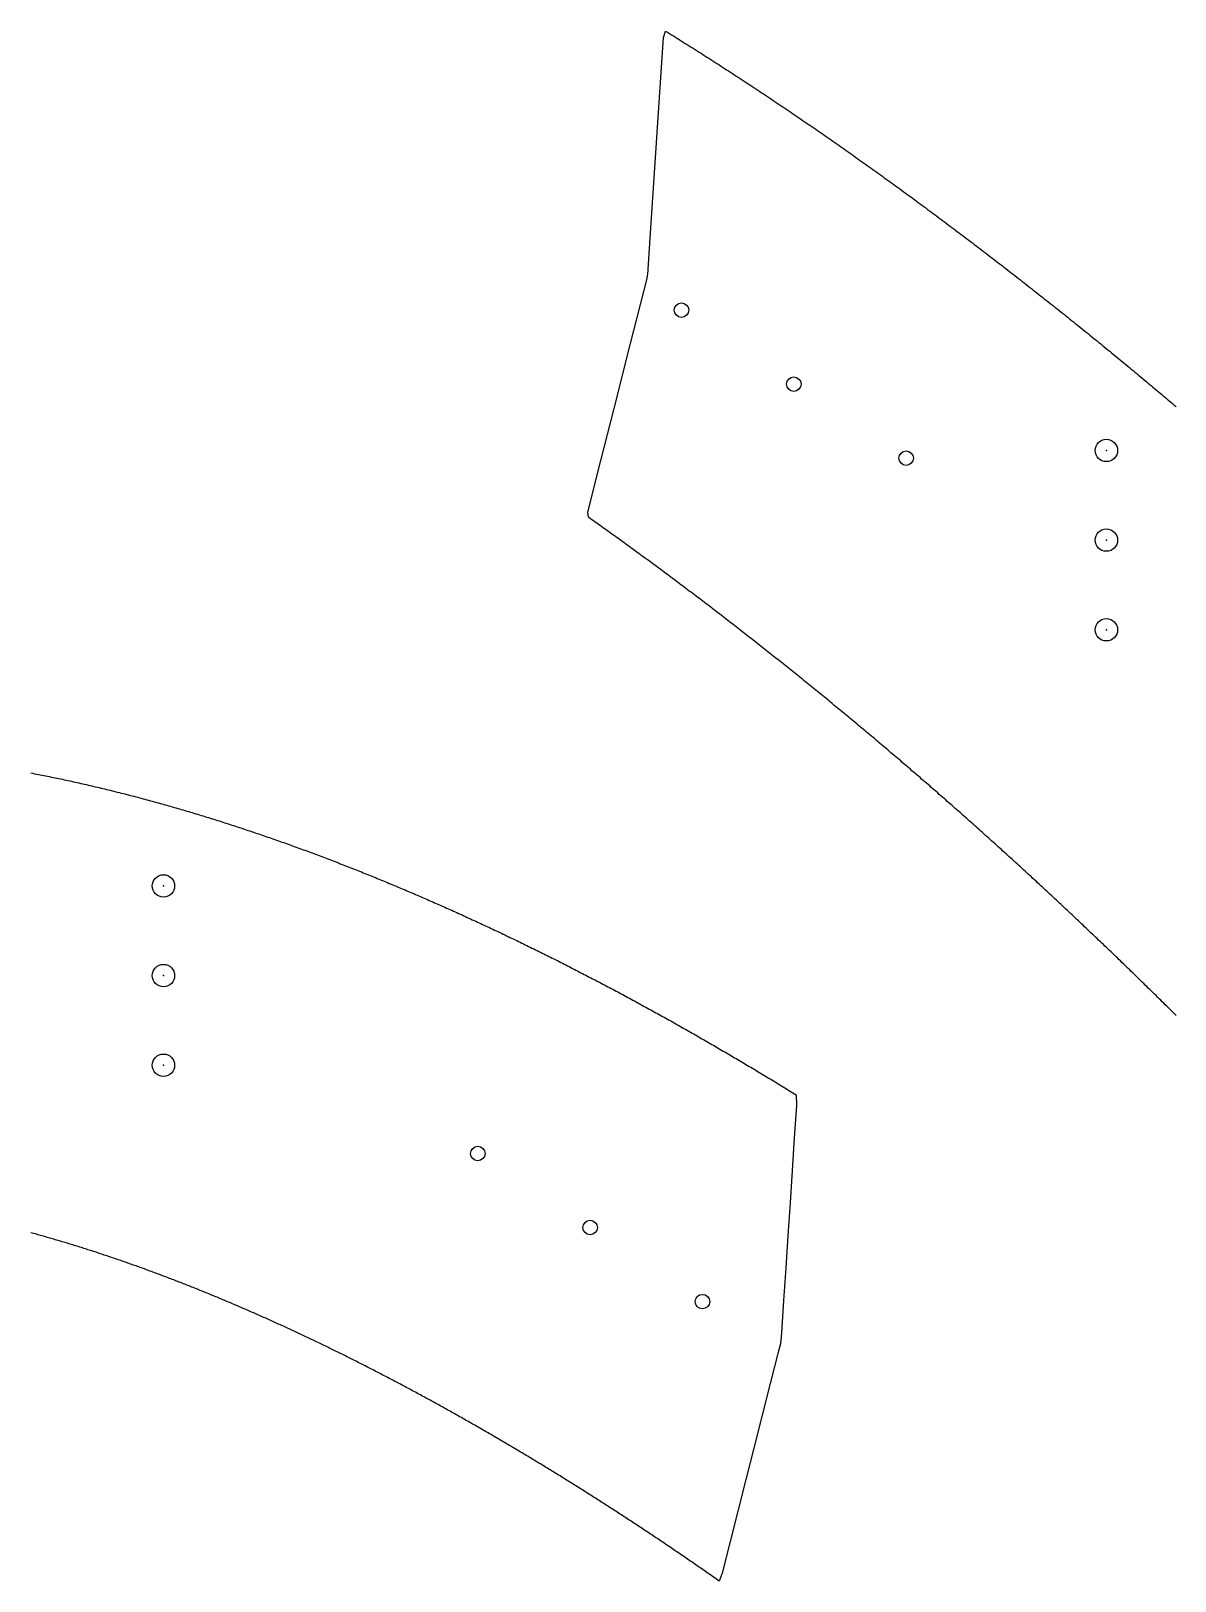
# Model space of a CAD drawing. Extents: x 44 to 491, y 65 to 774.
# Drawn here: x 248.4 to 299.4, y 78.4 to 147.5 of the extents above; entities that cross this region are included whole.
import ezdxf

# ---------------------------------------------------------------- set-up
doc = ezdxf.new("R2010")
doc.units = 0
doc.header["$PDMODE"] = 32
doc.header["$PDSIZE"] = 1
doc.layers.get('0').update_dxf_attribs({"linetype": 'CONTINUOUS'})
doc.layers.add('DRILLING', color=3, linetype='CONTINUOUS')
doc.layers.add('ENGRAVE', color=4, linetype='CONTINUOUS')

# ---------------------------------------------------------------- blocks, each defined once
blk = doc.blocks.new('*U261')
at = {"layer": 'ENGRAVE'}
blk.add_point((0, 0), dxfattribs=at)
blk = doc.blocks.new('*U262')
at = {"layer": 'ENGRAVE', "color": 0, "linetype": 'BYBLOCK'}
for p in [(0, 0), (4, 0), (8, 0)]:
    blk.add_blockref('*U261', p, dxfattribs=at)
blk = doc.blocks.new('*U267')
at = {"layer": 'ENGRAVE'}
blk.add_point((0, 0), dxfattribs=at)
blk = doc.blocks.new('*U268')
at = {"layer": 'ENGRAVE', "color": 0, "linetype": 'BYBLOCK'}
for p in [(0, 0), (4, 0), (8, 0)]:
    blk.add_blockref('*U267', p, dxfattribs=at)

msp = doc.modelspace()

# ---------------------------------------------------------------- linework, layer by layer
for points in [[(275.848, 136.473, 0), (275.853, 136.503, 0), (275.858, 136.532, 0), (275.862, 136.562, 0), (275.867, 136.592, 0), (275.872, 136.621, 0), (275.876, 136.651, 0), (275.984, 138.281, 0), (276.102, 140.072, 0), (276.221, 141.863, 0), (276.339, 143.654, 0), (276.457, 145.446, 0), (276.575, 147.237, 0), (276.669, 147.52, 0), (276.757, 147.465, 0), (276.846, 147.41, 0), (276.934, 147.355, 0), (277.023, 147.3, 0), (277.111, 147.245, 0), (277.199, 147.19, 0), (277.287, 147.135, 0), (277.375, 147.08, 0), (277.464, 147.025, 0), (277.552, 146.969, 0), (277.64, 146.914, 0), (277.728, 146.858, 0), (277.816, 146.803, 0), (277.904, 146.747, 0), (277.992, 146.692, 0), (278.08, 146.636, 0), (278.167, 146.58, 0), (278.255, 146.525, 0), (278.343, 146.469, 0), (278.431, 146.413, 0), (278.518, 146.357, 0), (278.606, 146.301, 0), (278.694, 146.245, 0), (278.781, 146.189, 0), (278.869, 146.132, 0), (278.956, 146.076, 0), (279.044, 146.02, 0), (279.131, 145.964, 0), (279.219, 145.907, 0), (279.306, 145.851, 0), (279.393, 145.794, 0), (279.481, 145.738, 0), (279.568, 145.681, 0), (279.655, 145.624, 0), (279.742, 145.567, 0), (279.829, 145.511, 0), (279.916, 145.454, 0), (280.004, 145.397, 0), (280.091, 145.34, 0), (280.178, 145.283, 0), (280.265, 145.226, 0), (280.351, 145.169, 0), (280.438, 145.112, 0), (280.525, 145.054, 0), (280.612, 144.997, 0), (280.699, 144.94, 0), (280.786, 144.882, 0), (280.872, 144.825, 0), (280.959, 144.767, 0), (281.046, 144.71, 0), (281.132, 144.652, 0), (281.219, 144.594, 0), (281.305, 144.537, 0), (281.392, 144.479, 0), (281.478, 144.421, 0), (281.565, 144.363, 0), (281.651, 144.305, 0), (281.737, 144.247, 0), (281.824, 144.189, 0), (281.91, 144.131, 0), (281.996, 144.073, 0), (282.082, 144.015, 0), (282.168, 143.956, 0), (282.255, 143.898, 0), (282.341, 143.84, 0), (282.427, 143.781, 0), (282.513, 143.723, 0), (282.599, 143.664, 0), (282.685, 143.606, 0), (282.771, 143.547, 0), (282.856, 143.488, 0), (282.942, 143.43, 0), (283.028, 143.371, 0), (283.114, 143.312, 0), (283.2, 143.253, 0), (283.285, 143.194, 0), (283.371, 143.135, 0), (283.456, 143.076, 0), (283.542, 143.017, 0), (283.628, 142.958, 0), (283.713, 142.898, 0), (283.799, 142.839, 0), (283.884, 142.78, 0), (283.969, 142.72, 0), (284.055, 142.661, 0), (284.14, 142.601, 0), (284.225, 142.542, 0), (284.311, 142.482, 0), (284.396, 142.423, 0), (284.481, 142.363, 0), (284.566, 142.303, 0), (284.651, 142.243, 0), (284.736, 142.184, 0), (284.821, 142.124, 0), (284.906, 142.064, 0), (284.991, 142.004, 0), (285.076, 141.944, 0), (285.161, 141.884, 0), (285.246, 141.824, 0), (285.331, 141.763, 0), (285.416, 141.703, 0), (285.501, 141.643, 0), (285.585, 141.582, 0), (285.67, 141.522, 0), (285.755, 141.462, 0), (285.839, 141.401, 0), (285.924, 141.341, 0), (286.008, 141.28, 0), (286.093, 141.219, 0), (286.177, 141.159, 0), (286.262, 141.098, 0), (286.346, 141.037, 0), (286.431, 140.976, 0), (286.515, 140.915, 0), (286.599, 140.855, 0), (286.684, 140.794, 0), (286.768, 140.733, 0), (286.852, 140.671, 0), (286.936, 140.61, 0), (287.02, 140.549, 0), (287.104, 140.488, 0), (287.188, 140.427, 0), (287.273, 140.365, 0), (287.357, 140.304, 0), (287.441, 140.243, 0), (287.524, 140.181, 0), (287.608, 140.12, 0), (287.692, 140.058, 0), (287.776, 139.997, 0), (287.86, 139.935, 0), (287.944, 139.873, 0), (288.027, 139.812, 0), (288.111, 139.75, 0), (288.195, 139.688, 0), (288.278, 139.626, 0), (288.362, 139.564, 0), (288.446, 139.502, 0), (288.529, 139.44, 0), (288.613, 139.378, 0), (288.696, 139.316, 0), (288.78, 139.254, 0), (288.863, 139.192, 0), (288.946, 139.13, 0), (289.03, 139.067, 0), (289.113, 139.005, 0), (289.196, 138.943, 0), (289.28, 138.88, 0), (289.363, 138.818, 0), (289.446, 138.755, 0), (289.529, 138.693, 0), (289.612, 138.63, 0), (289.695, 138.568, 0), (289.778, 138.505, 0), (289.861, 138.442, 0), (289.944, 138.38, 0), (290.027, 138.317, 0), (290.11, 138.254, 0), (290.193, 138.191, 0), (290.276, 138.128, 0), (290.359, 138.065, 0), (290.442, 138.002, 0), (290.524, 137.939, 0), (290.607, 137.876, 0), (290.69, 137.813, 0), (290.773, 137.75, 0), (290.855, 137.687, 0), (290.938, 137.623, 0), (291.02, 137.56, 0), (291.103, 137.497, 0), (291.185, 137.434, 0), (291.268, 137.37, 0), (291.35, 137.307, 0), (291.433, 137.243, 0), (291.515, 137.18, 0), (291.598, 137.116, 0), (291.68, 137.052, 0), (291.762, 136.989, 0), (291.844, 136.925, 0), (291.927, 136.861, 0), (292.009, 136.798, 0), (292.091, 136.734, 0), (292.173, 136.67, 0), (292.255, 136.606, 0), (292.337, 136.542, 0), (292.419, 136.478, 0), (292.501, 136.414, 0), (292.583, 136.35, 0), (292.665, 136.286, 0), (292.747, 136.222, 0), (292.829, 136.158, 0), (292.911, 136.094, 0), (292.993, 136.029, 0), (293.075, 135.965, 0), (293.157, 135.901, 0), (293.238, 135.836, 0), (293.32, 135.772, 0), (293.402, 135.708, 0), (293.483, 135.643, 0), (293.565, 135.579, 0), (293.647, 135.514, 0), (293.728, 135.449, 0), (293.81, 135.385, 0), (293.891, 135.32, 0), (293.973, 135.255, 0), (294.054, 135.191, 0), (294.135, 135.126, 0), (294.217, 135.061, 0), (294.298, 134.996, 0), (294.38, 134.931, 0), (294.461, 134.866, 0), (294.542, 134.801, 0), (294.623, 134.736, 0), (294.705, 134.671, 0), (294.786, 134.606, 0), (294.867, 134.541, 0), (294.948, 134.476, 0), (295.029, 134.411, 0), (295.11, 134.346, 0), (295.191, 134.28, 0), (295.272, 134.215, 0), (295.353, 134.15, 0), (295.434, 134.084, 0), (295.515, 134.019, 0), (295.596, 133.953, 0), (295.676, 133.888, 0), (295.757, 133.822, 0), (295.838, 133.757, 0), (295.919, 133.691, 0), (295.999, 133.625, 0), (296.08, 133.56, 0), (296.161, 133.494, 0), (296.241, 133.428, 0), (296.322, 133.362, 0), (296.402, 133.297, 0), (296.483, 133.231, 0), (296.563, 133.165, 0), (296.644, 133.099, 0), (296.724, 133.033, 0), (296.805, 132.967, 0), (296.885, 132.901, 0), (296.965, 132.835, 0), (297.046, 132.768, 0), (297.126, 132.702, 0), (297.206, 132.636, 0), (297.286, 132.57, 0), (297.367, 132.503, 0), (297.447, 132.437, 0), (297.527, 132.371, 0), (297.607, 132.304, 0), (297.687, 132.238, 0), (297.767, 132.171, 0), (297.847, 132.105, 0), (297.927, 132.038, 0), (298.007, 131.972, 0), (298.087, 131.905, 0), (298.167, 131.838, 0), (298.247, 131.772, 0), (298.326, 131.705, 0), (298.406, 131.638, 0), (298.486, 131.571, 0), (298.566, 131.504, 0), (298.645, 131.438, 0), (298.725, 131.371, 0), (298.805, 131.304, 0), (298.884, 131.237, 0), (298.964, 131.17, 0), (299.043, 131.102, 0), (299.123, 131.035, 0), (299.202, 130.968, 0), (299.282, 130.901, 0), (299.361, 130.834, 0), (299.44, 130.767, 0)], [(299.445, 103.603, 0), (299.376, 103.671, 0), (299.307, 103.74, 0), (299.238, 103.808, 0), (299.17, 103.876, 0), (299.101, 103.944, 0), (299.032, 104.012, 0), (298.963, 104.079, 0), (298.894, 104.147, 0), (298.826, 104.215, 0), (298.757, 104.283, 0), (298.688, 104.351, 0), (298.619, 104.418, 0), (298.55, 104.486, 0), (298.481, 104.554, 0), (298.412, 104.621, 0), (298.343, 104.689, 0), (298.274, 104.757, 0), (298.205, 104.824, 0), (298.136, 104.892, 0), (298.067, 104.959, 0), (297.998, 105.026, 0), (297.929, 105.094, 0), (297.86, 105.161, 0), (297.791, 105.228, 0), (297.722, 105.296, 0), (297.653, 105.363, 0), (297.584, 105.43, 0), (297.515, 105.497, 0), (297.446, 105.564, 0), (297.377, 105.631, 0), (297.307, 105.699, 0), (297.238, 105.766, 0), (297.169, 105.832, 0), (297.1, 105.899, 0), (297.031, 105.966, 0), (296.961, 106.033, 0), (296.892, 106.1, 0), (296.823, 106.167, 0), (296.753, 106.234, 0), (296.684, 106.3, 0), (296.615, 106.367, 0), (296.545, 106.434, 0), (296.476, 106.5, 0), (296.407, 106.567, 0), (296.337, 106.633, 0), (296.268, 106.7, 0), (296.199, 106.766, 0), (296.129, 106.833, 0), (296.06, 106.899, 0), (295.99, 106.965, 0), (295.921, 107.032, 0), (295.851, 107.098, 0), (295.782, 107.164, 0), (295.712, 107.23, 0), (295.643, 107.296, 0), (295.573, 107.362, 0), (295.504, 107.429, 0), (295.434, 107.495, 0), (295.364, 107.561, 0), (295.295, 107.626, 0), (295.225, 107.692, 0), (295.155, 107.758, 0), (295.086, 107.824, 0), (295.016, 107.89, 0), (294.946, 107.956, 0), (294.877, 108.021, 0), (294.807, 108.087, 0), (294.737, 108.153, 0), (294.667, 108.218, 0), (294.598, 108.284, 0), (294.528, 108.349, 0), (294.458, 108.415, 0), (294.388, 108.48, 0), (294.318, 108.546, 0), (294.248, 108.611, 0), (294.179, 108.676, 0), (294.109, 108.742, 0), (294.039, 108.807, 0), (293.969, 108.872, 0), (293.899, 108.937, 0), (293.829, 109.002, 0), (293.759, 109.067, 0), (293.689, 109.132, 0), (293.619, 109.197, 0), (293.549, 109.262, 0), (293.479, 109.327, 0), (293.409, 109.392, 0), (293.339, 109.457, 0), (293.269, 109.522, 0), (293.199, 109.587, 0), (293.129, 109.651, 0), (293.058, 109.716, 0), (292.988, 109.781, 0), (292.918, 109.845, 0), (292.848, 109.91, 0), (292.778, 109.974, 0), (292.707, 110.039, 0), (292.637, 110.103, 0), (292.567, 110.168, 0), (292.497, 110.232, 0), (292.426, 110.296, 0), (292.356, 110.361, 0), (292.286, 110.425, 0), (292.215, 110.489, 0), (292.145, 110.553, 0), (292.074, 110.617, 0), (292.004, 110.681, 0), (291.934, 110.745, 0), (291.863, 110.81, 0), (291.793, 110.873, 0), (291.722, 110.937, 0), (291.652, 111.001, 0), (291.581, 111.065, 0), (291.51, 111.129, 0), (291.44, 111.193, 0), (291.369, 111.257, 0), (291.299, 111.32, 0), (291.228, 111.384, 0), (291.157, 111.448, 0), (291.087, 111.511, 0), (291.016, 111.575, 0), (290.945, 111.638, 0), (290.874, 111.702, 0), (290.804, 111.765, 0), (290.733, 111.829, 0), (290.662, 111.892, 0), (290.591, 111.955, 0), (290.52, 112.019, 0), (290.449, 112.082, 0), (290.378, 112.145, 0), (290.307, 112.209, 0), (290.236, 112.272, 0), (290.165, 112.335, 0), (290.094, 112.398, 0), (290.023, 112.461, 0), (289.952, 112.524, 0), (289.881, 112.587, 0), (289.81, 112.65, 0), (289.739, 112.713, 0), (289.668, 112.776, 0), (289.597, 112.839, 0), (289.525, 112.901, 0), (289.454, 112.964, 0), (289.383, 113.027, 0), (289.312, 113.09, 0), (289.24, 113.152, 0), (289.169, 113.215, 0), (289.098, 113.278, 0), (289.026, 113.34, 0), (288.955, 113.403, 0), (288.883, 113.465, 0), (288.812, 113.528, 0), (288.74, 113.59, 0), (288.669, 113.652, 0), (288.597, 113.715, 0), (288.526, 113.777, 0), (288.454, 113.839, 0), (288.382, 113.902, 0), (288.311, 113.964, 0), (288.239, 114.026, 0), (288.167, 114.088, 0), (288.096, 114.15, 0), (288.024, 114.212, 0), (287.952, 114.274, 0), (287.88, 114.336, 0), (287.808, 114.398, 0), (287.737, 114.46, 0), (287.665, 114.522, 0), (287.593, 114.584, 0), (287.521, 114.646, 0), (287.449, 114.708, 0), (287.377, 114.769, 0), (287.305, 114.831, 0), (287.233, 114.893, 0), (287.161, 114.955, 0), (287.089, 115.016, 0), (287.016, 115.078, 0), (286.944, 115.139, 0), (286.872, 115.201, 0), (286.8, 115.262, 0), (286.728, 115.324, 0), (286.655, 115.385, 0), (286.583, 115.447, 0), (286.511, 115.508, 0), (286.438, 115.569, 0), (286.366, 115.63, 0), (286.294, 115.692, 0), (286.221, 115.753, 0), (286.149, 115.814, 0), (286.076, 115.875, 0), (286.004, 115.936, 0), (285.931, 115.997, 0), (285.859, 116.058, 0), (285.786, 116.119, 0), (285.714, 116.18, 0), (285.641, 116.241, 0), (285.569, 116.302, 0), (285.496, 116.363, 0), (285.423, 116.424, 0), (285.351, 116.484, 0), (285.278, 116.545, 0), (285.205, 116.606, 0), (285.132, 116.666, 0), (285.059, 116.727, 0), (284.987, 116.788, 0), (284.914, 116.848, 0), (284.841, 116.909, 0), (284.768, 116.969, 0), (284.695, 117.03, 0), (284.622, 117.09, 0), (284.549, 117.15, 0), (284.476, 117.211, 0), (284.403, 117.271, 0), (284.33, 117.331, 0), (284.257, 117.391, 0), (284.184, 117.452, 0), (284.111, 117.512, 0), (284.037, 117.572, 0), (283.964, 117.632, 0), (283.891, 117.692, 0), (283.818, 117.752, 0), (283.745, 117.812, 0), (283.671, 117.872, 0), (283.598, 117.932, 0), (283.525, 117.991, 0), (283.451, 118.051, 0), (283.378, 118.111, 0), (283.304, 118.171, 0), (283.231, 118.23, 0), (283.158, 118.29, 0), (283.084, 118.35, 0), (283.011, 118.409, 0), (282.937, 118.469, 0), (282.863, 118.528, 0), (282.79, 118.588, 0), (282.716, 118.647, 0), (282.643, 118.707, 0), (282.569, 118.766, 0), (282.495, 118.825, 0), (282.422, 118.885, 0), (282.348, 118.944, 0), (282.274, 119.003, 0), (282.2, 119.062, 0), (282.126, 119.121, 0), (282.053, 119.181, 0), (281.979, 119.24, 0), (281.905, 119.299, 0), (281.831, 119.358, 0), (281.757, 119.417, 0), (281.683, 119.476, 0), (281.609, 119.534, 0), (281.535, 119.593, 0), (281.461, 119.652, 0), (281.387, 119.711, 0), (281.313, 119.77, 0), (281.239, 119.828, 0), (281.165, 119.887, 0), (281.09, 119.946, 0), (281.016, 120.004, 0), (280.942, 120.063, 0), (280.868, 120.121, 0), (280.793, 120.18, 0), (280.719, 120.238, 0), (280.645, 120.297, 0), (280.571, 120.355, 0), (280.496, 120.413, 0), (280.422, 120.471, 0), (280.347, 120.53, 0), (280.273, 120.588, 0), (280.199, 120.646, 0), (280.124, 120.704, 0), (280.05, 120.762, 0), (279.975, 120.82, 0), (279.901, 120.878, 0), (279.826, 120.936, 0), (279.752, 120.994, 0), (279.677, 121.052, 0), (279.602, 121.11, 0), (279.528, 121.167, 0), (279.453, 121.225, 0), (279.379, 121.283, 0), (279.304, 121.34, 0), (279.229, 121.398, 0), (279.155, 121.455, 0), (279.08, 121.513, 0), (279.005, 121.57, 0), (278.931, 121.628, 0), (278.856, 121.685, 0), (278.781, 121.742, 0), (278.706, 121.799, 0), (278.632, 121.857, 0), (278.557, 121.914, 0), (278.482, 121.971, 0), (278.407, 122.028, 0), (278.333, 122.085, 0), (278.258, 122.142, 0), (278.183, 122.198, 0), (278.108, 122.255, 0), (278.034, 122.312, 0), (277.959, 122.369, 0), (277.884, 122.425, 0), (277.809, 122.482, 0), (277.734, 122.538, 0), (277.659, 122.595, 0), (277.585, 122.651, 0), (277.51, 122.707, 0), (277.435, 122.764, 0), (277.36, 122.82, 0), (277.285, 122.876, 0), (277.21, 122.932, 0), (277.135, 122.988, 0), (277.061, 123.044, 0), (276.986, 123.1, 0), (276.911, 123.156, 0), (276.836, 123.212, 0), (276.761, 123.268, 0), (276.686, 123.323, 0), (276.611, 123.379, 0), (276.536, 123.435, 0), (276.461, 123.49, 0), (276.386, 123.546, 0), (276.311, 123.601, 0), (276.236, 123.657, 0), (276.161, 123.712, 0), (276.086, 123.767, 0), (276.011, 123.823, 0), (275.936, 123.878, 0), (275.861, 123.933, 0), (275.786, 123.988, 0), (275.711, 124.043, 0), (275.636, 124.098, 0), (275.561, 124.153, 0), (275.486, 124.208, 0), (275.411, 124.262, 0), (275.336, 124.317, 0), (275.261, 124.372, 0), (275.186, 124.426, 0), (275.111, 124.481, 0), (275.035, 124.535, 0), (274.96, 124.59, 0), (274.885, 124.644, 0), (274.81, 124.698, 0), (274.735, 124.753, 0), (274.66, 124.807, 0), (274.584, 124.861, 0), (274.509, 124.915, 0), (274.434, 124.969, 0), (274.359, 125.023, 0), (274.284, 125.077, 0), (274.208, 125.131, 0), (274.133, 125.185, 0), (274.058, 125.238, 0), (273.983, 125.292, 0), (273.907, 125.346, 0), (273.832, 125.399, 0), (273.757, 125.453, 0), (273.682, 125.506, 0), (273.606, 125.559, 0), (273.531, 125.613, 0), (273.456, 125.666, 0), (273.38, 125.719, 0), (273.305, 125.772, 0), (273.23, 125.825, 0), (273.202, 126.033, 0), (273.643, 127.773, 0), (274.084, 129.513, 0), (274.525, 131.253, 0), (274.966, 132.993, 0), (275.407, 134.733, 0), (275.848, 136.473, 0)], [(248.37, 114.42, 0), (248.452, 114.404, 0), (248.535, 114.388, 0), (248.618, 114.372, 0), (248.7, 114.356, 0), (248.783, 114.34, 0), (248.866, 114.323, 0), (248.948, 114.307, 0), (249.031, 114.29, 0), (249.113, 114.274, 0), (249.196, 114.257, 0), (249.278, 114.24, 0), (249.361, 114.223, 0), (249.443, 114.206, 0), (249.526, 114.189, 0), (249.608, 114.172, 0), (249.69, 114.154, 0), (249.773, 114.137, 0), (249.855, 114.119, 0), (249.937, 114.102, 0), (250.02, 114.084, 0), (250.102, 114.066, 0), (250.184, 114.048, 0), (250.266, 114.03, 0), (250.349, 114.012, 0), (250.431, 113.993, 0), (250.513, 113.975, 0), (250.595, 113.956, 0), (250.677, 113.938, 0), (250.759, 113.919, 0), (250.841, 113.9, 0), (250.923, 113.881, 0), (251.005, 113.862, 0), (251.087, 113.843, 0), (251.169, 113.824, 0), (251.251, 113.805, 0), (251.333, 113.786, 0), (251.415, 113.766, 0), (251.497, 113.746, 0), (251.579, 113.727, 0), (251.661, 113.707, 0), (251.743, 113.687, 0), (251.824, 113.667, 0), (251.906, 113.647, 0), (251.988, 113.627, 0), (252.07, 113.607, 0), (252.151, 113.586, 0), (252.233, 113.566, 0), (252.315, 113.545, 0), (252.396, 113.525, 0), (252.478, 113.504, 0), (252.56, 113.483, 0), (252.641, 113.462, 0), (252.723, 113.441, 0), (252.804, 113.42, 0), (252.886, 113.399, 0), (252.967, 113.378, 0), (253.049, 113.356, 0), (253.13, 113.335, 0), (253.211, 113.313, 0), (253.293, 113.292, 0), (253.374, 113.27, 0), (253.455, 113.248, 0), (253.537, 113.226, 0), (253.618, 113.204, 0), (253.699, 113.182, 0), (253.78, 113.16, 0), (253.862, 113.138, 0), (253.943, 113.115, 0), (254.024, 113.093, 0), (254.105, 113.07, 0), (254.186, 113.048, 0), (254.267, 113.025, 0), (254.348, 113.002, 0), (254.429, 112.979, 0), (254.51, 112.956, 0), (254.591, 112.933, 0), (254.672, 112.91, 0), (254.753, 112.887, 0), (254.834, 112.863, 0), (254.915, 112.84, 0), (254.996, 112.817, 0), (255.077, 112.793, 0), (255.158, 112.769, 0), (255.238, 112.745, 0), (255.319, 112.722, 0), (255.4, 112.698, 0), (255.48, 112.674, 0), (255.561, 112.65, 0), (255.642, 112.625, 0), (255.722, 112.601, 0), (255.803, 112.577, 0), (255.884, 112.552, 0), (255.964, 112.528, 0), (256.045, 112.503, 0), (256.125, 112.478, 0), (256.206, 112.454, 0), (256.286, 112.429, 0), (256.367, 112.404, 0), (256.447, 112.379, 0), (256.527, 112.354, 0), (256.608, 112.328, 0), (256.688, 112.303, 0), (256.768, 112.278, 0), (256.849, 112.252, 0), (256.929, 112.227, 0), (257.009, 112.201, 0), (257.089, 112.176, 0), (257.169, 112.15, 0), (257.25, 112.124, 0), (257.33, 112.098, 0), (257.41, 112.072, 0), (257.49, 112.046, 0), (257.57, 112.02, 0), (257.65, 111.994, 0), (257.73, 111.967, 0), (257.81, 111.941, 0), (257.89, 111.914, 0), (257.97, 111.888, 0), (258.05, 111.861, 0), (258.129, 111.834, 0), (258.209, 111.808, 0), (258.289, 111.781, 0), (258.369, 111.754, 0), (258.449, 111.727, 0), (258.528, 111.7, 0), (258.608, 111.672, 0), (258.688, 111.645, 0), (258.767, 111.618, 0), (258.847, 111.59, 0), (258.927, 111.563, 0), (259.006, 111.535, 0), (259.086, 111.508, 0), (259.165, 111.48, 0), (259.245, 111.452, 0), (259.324, 111.424, 0), (259.404, 111.396, 0), (259.483, 111.368, 0), (259.562, 111.34, 0), (259.642, 111.312, 0), (259.721, 111.284, 0), (259.8, 111.256, 0), (259.88, 111.227, 0), (259.959, 111.199, 0), (260.038, 111.17, 0), (260.117, 111.142, 0), (260.196, 111.113, 0), (260.276, 111.084, 0), (260.355, 111.056, 0), (260.434, 111.027, 0), (260.513, 110.998, 0), (260.592, 110.969, 0), (260.671, 110.94, 0), (260.75, 110.91, 0), (260.829, 110.881, 0), (260.908, 110.852, 0), (260.987, 110.823, 0), (261.066, 110.793, 0), (261.144, 110.764, 0), (261.223, 110.734, 0), (261.302, 110.704, 0), (261.381, 110.675, 0), (261.459, 110.645, 0), (261.538, 110.615, 0), (261.617, 110.585, 0), (261.696, 110.555, 0), (261.774, 110.525, 0), (261.853, 110.495, 0), (261.931, 110.465, 0), (262.01, 110.434, 0), (262.088, 110.404, 0), (262.167, 110.374, 0), (262.245, 110.343, 0), (262.324, 110.312, 0), (262.402, 110.282, 0), (262.481, 110.251, 0), (262.559, 110.22, 0), (262.637, 110.19, 0), (262.716, 110.159, 0), (262.794, 110.128, 0), (262.872, 110.097, 0), (262.95, 110.066, 0), (263.029, 110.035, 0), (263.107, 110.003, 0), (263.185, 109.972, 0), (263.263, 109.941, 0), (263.341, 109.909, 0), (263.419, 109.878, 0), (263.497, 109.846, 0), (263.575, 109.815, 0), (263.653, 109.783, 0), (263.731, 109.751, 0), (263.809, 109.719, 0), (263.887, 109.688, 0), (263.965, 109.656, 0), (264.043, 109.624, 0), (264.121, 109.592, 0), (264.198, 109.559, 0), (264.276, 109.527, 0), (264.354, 109.495, 0), (264.432, 109.463, 0), (264.509, 109.43, 0), (264.587, 109.398, 0), (264.665, 109.365, 0), (264.742, 109.333, 0), (264.82, 109.3, 0), (264.897, 109.267, 0), (264.975, 109.235, 0), (265.053, 109.202, 0), (265.13, 109.169, 0), (265.208, 109.136, 0), (265.285, 109.103, 0), (265.362, 109.07, 0), (265.44, 109.037, 0), (265.517, 109.004, 0), (265.594, 108.97, 0), (265.672, 108.937, 0), (265.749, 108.904, 0), (265.826, 108.87, 0), (265.904, 108.837, 0), (265.981, 108.803, 0), (266.058, 108.77, 0), (266.135, 108.736, 0), (266.212, 108.702, 0), (266.289, 108.668, 0), (266.366, 108.634, 0), (266.443, 108.601, 0), (266.52, 108.567, 0), (266.597, 108.533, 0), (266.674, 108.498, 0), (266.751, 108.464, 0), (266.828, 108.43, 0), (266.905, 108.396, 0), (266.982, 108.361, 0), (267.059, 108.327, 0), (267.136, 108.293, 0), (267.212, 108.258, 0), (267.289, 108.224, 0), (267.366, 108.189, 0), (267.443, 108.154, 0), (267.519, 108.119, 0), (267.596, 108.085, 0), (267.673, 108.05, 0), (267.749, 108.015, 0), (267.826, 107.98, 0), (267.902, 107.945, 0), (267.979, 107.91, 0), (268.055, 107.875, 0), (268.132, 107.839, 0), (268.208, 107.804, 0), (268.285, 107.769, 0), (268.361, 107.734, 0), (268.438, 107.698, 0), (268.514, 107.663, 0), (268.59, 107.627, 0), (268.667, 107.592, 0), (268.743, 107.556, 0), (268.819, 107.52, 0), (268.895, 107.484, 0), (268.972, 107.449, 0), (269.048, 107.413, 0), (269.124, 107.377, 0), (269.2, 107.341, 0), (269.276, 107.305, 0), (269.352, 107.269, 0), (269.428, 107.232, 0), (269.504, 107.196, 0), (269.58, 107.16, 0), (269.656, 107.124, 0), (269.732, 107.087, 0), (269.808, 107.051, 0), (269.884, 107.014, 0), (269.96, 106.978, 0), (270.036, 106.941, 0), (270.111, 106.905, 0), (270.187, 106.868, 0), (270.263, 106.831, 0), (270.339, 106.794, 0), (270.414, 106.757, 0), (270.49, 106.721, 0), (270.566, 106.684, 0), (270.641, 106.647, 0), (270.717, 106.609, 0), (270.793, 106.572, 0), (270.868, 106.535, 0), (270.944, 106.498, 0), (271.019, 106.461, 0), (271.095, 106.423, 0), (271.17, 106.386, 0), (271.246, 106.348, 0), (271.321, 106.311, 0), (271.396, 106.273, 0), (271.472, 106.236, 0), (271.547, 106.198, 0), (271.622, 106.16, 0), (271.698, 106.123, 0), (271.773, 106.085, 0), (271.848, 106.047, 0), (271.923, 106.009, 0), (271.999, 105.971, 0), (272.074, 105.933, 0), (272.149, 105.895, 0), (272.224, 105.857, 0), (272.299, 105.819, 0), (272.374, 105.78, 0), (272.449, 105.742, 0), (272.524, 105.704, 0), (272.599, 105.665, 0), (272.674, 105.627, 0), (272.749, 105.589, 0), (272.824, 105.55, 0), (272.899, 105.511, 0), (272.974, 105.473, 0), (273.048, 105.434, 0), (273.123, 105.395, 0), (273.198, 105.357, 0), (273.273, 105.318, 0), (273.347, 105.279, 0), (273.422, 105.24, 0), (273.497, 105.201, 0), (273.572, 105.162, 0), (273.646, 105.123, 0), (273.721, 105.084, 0), (273.795, 105.045, 0), (273.87, 105.005, 0), (273.944, 104.966, 0), (274.019, 104.927, 0), (274.093, 104.887, 0), (274.168, 104.848, 0), (274.242, 104.808, 0), (274.317, 104.769, 0), (274.391, 104.729, 0), (274.465, 104.69, 0), (274.54, 104.65, 0), (274.614, 104.61, 0), (274.688, 104.571, 0), (274.762, 104.531, 0), (274.837, 104.491, 0), (274.911, 104.451, 0), (274.985, 104.411, 0), (275.059, 104.371, 0), (275.133, 104.331, 0), (275.207, 104.291, 0), (275.282, 104.251, 0), (275.356, 104.211, 0), (275.43, 104.17, 0), (275.504, 104.13, 0), (275.578, 104.09, 0), (275.651, 104.05, 0), (275.725, 104.009, 0), (275.799, 103.969, 0), (275.873, 103.928, 0), (275.947, 103.888, 0), (276.021, 103.847, 0), (276.095, 103.806, 0), (276.168, 103.766, 0), (276.242, 103.725, 0), (276.316, 103.684, 0), (276.39, 103.643, 0), (276.463, 103.602, 0), (276.537, 103.562, 0), (276.611, 103.521, 0), (276.684, 103.48, 0), (276.758, 103.439, 0), (276.831, 103.397, 0), (276.905, 103.356, 0), (276.978, 103.315, 0), (277.052, 103.274, 0), (277.125, 103.233, 0), (277.199, 103.191, 0), (277.272, 103.15, 0), (277.345, 103.109, 0), (277.419, 103.067, 0), (277.492, 103.026, 0), (277.565, 102.984, 0), (277.639, 102.943, 0), (277.712, 102.901, 0), (277.785, 102.859, 0), (277.858, 102.818, 0), (277.931, 102.776, 0), (278.005, 102.734, 0), (278.078, 102.692, 0), (278.151, 102.65, 0), (278.224, 102.608, 0), (278.297, 102.567, 0), (278.37, 102.525, 0), (278.443, 102.482, 0), (278.516, 102.44, 0), (278.589, 102.398, 0), (278.662, 102.356, 0), (278.735, 102.314, 0), (278.808, 102.272, 0), (278.881, 102.229, 0), (278.953, 102.187, 0), (279.026, 102.145, 0), (279.099, 102.102, 0), (279.172, 102.06, 0), (279.244, 102.017, 0), (279.317, 101.975, 0), (279.39, 101.932, 0), (279.462, 101.89, 0), (279.535, 101.847, 0), (279.608, 101.804, 0), (279.68, 101.761, 0), (279.753, 101.719, 0), (279.825, 101.676, 0), (279.898, 101.633, 0), (279.97, 101.59, 0), (280.043, 101.547, 0), (280.115, 101.504, 0), (280.188, 101.461, 0), (280.26, 101.418, 0), (280.332, 101.375, 0), (280.405, 101.332, 0), (280.477, 101.289, 0), (280.549, 101.246, 0), (280.622, 101.202, 0), (280.694, 101.159, 0), (280.766, 101.116, 0), (280.838, 101.072, 0), (280.91, 101.029, 0), (280.983, 100.985, 0), (281.055, 100.942, 0), (281.127, 100.898, 0), (281.199, 100.855, 0), (281.271, 100.811, 0), (281.343, 100.768, 0), (281.415, 100.724, 0), (281.487, 100.68, 0), (281.559, 100.636, 0), (281.631, 100.593, 0), (281.703, 100.549, 0), (281.775, 100.505, 0), (281.846, 100.461, 0), (281.918, 100.417, 0), (281.99, 100.373, 0), (282.062, 100.329, 0), (282.134, 100.285, 0), (282.205, 100.241, 0), (282.277, 100.197, 0), (282.349, 100.153, 0), (282.42, 100.108, 0), (282.492, 100.064, 0), (282.512, 99.5868, 0), (282.416, 98.1373, 0), (282.321, 96.6878, 0), (282.225, 95.2384, 0), (282.129, 93.7889, 0), (282.034, 92.3394, 0), (281.938, 90.8899, 0), (281.843, 89.4404, 0), (281.819, 89.1034, 0), (281.815, 89.0795, 0), (281.811, 89.0556, 0), (281.807, 89.0317, 0), (281.803, 89.0078, 0), (281.8, 88.9839, 0), (281.796, 88.96, 0), (281.703, 88.5866, 0), (281.346, 87.1785, 0), (280.989, 85.7704, 0), (280.632, 84.3623, 0), (280.275, 82.9542, 0), (279.918, 81.5461, 0), (279.561, 80.138, 0), (279.204, 78.7299, 0), (279.062, 78.3734, 0), (279.001, 78.4162, 0), (278.94, 78.459, 0), (278.879, 78.5017, 0), (278.818, 78.5444, 0), (278.757, 78.5871, 0), (278.696, 78.6298, 0), (278.635, 78.6724, 0), (278.574, 78.7149, 0), (278.512, 78.7575, 0), (278.451, 78.7999, 0), (278.39, 78.8424, 0), (278.329, 78.8848, 0), (278.268, 78.9272, 0), (278.207, 78.9695, 0), (278.146, 79.0118, 0), (278.085, 79.0541, 0), (278.024, 79.0963, 0), (277.962, 79.1385, 0), (277.901, 79.1806, 0), (277.84, 79.2227, 0), (277.779, 79.2648, 0), (277.718, 79.3068, 0), (277.657, 79.3488, 0), (277.595, 79.3908, 0), (277.534, 79.4327, 0), (277.473, 79.4746, 0), (277.412, 79.5164, 0), (277.35, 79.5582, 0), (277.289, 79.6, 0), (277.228, 79.6418, 0), (277.167, 79.6835, 0), (277.105, 79.7251, 0), (277.044, 79.7667, 0), (276.983, 79.8083, 0), (276.921, 79.8499, 0), (276.86, 79.8914, 0), (276.799, 79.9329, 0), (276.737, 79.9743, 0), (276.676, 80.0157, 0), (276.614, 80.0571, 0), (276.553, 80.0984, 0), (276.491, 80.1397, 0), (276.43, 80.181, 0), (276.369, 80.2222, 0), (276.307, 80.2634, 0), (276.246, 80.3045, 0), (276.184, 80.3457, 0), (276.123, 80.3867, 0), (276.061, 80.4278, 0), (276, 80.4688, 0), (275.938, 80.5098, 0), (275.876, 80.5507, 0), (275.815, 80.5916, 0), (275.753, 80.6325, 0), (275.692, 80.6733, 0), (275.63, 80.7141, 0), (275.568, 80.7549, 0), (275.507, 80.7956, 0), (275.445, 80.8363, 0), (275.383, 80.8769, 0), (275.322, 80.9175, 0), (275.26, 80.9581, 0), (275.198, 80.9987, 0), (275.136, 81.0392, 0), (275.075, 81.0797, 0), (275.013, 81.1201, 0), (274.951, 81.1605, 0), (274.889, 81.2009, 0), (274.827, 81.2412, 0), (274.766, 81.2815, 0), (274.704, 81.3218, 0), (274.642, 81.362, 0), (274.58, 81.4022, 0), (274.518, 81.4424, 0), (274.456, 81.4825, 0), (274.394, 81.5226, 0), (274.332, 81.5626, 0), (274.27, 81.6027, 0), (274.208, 81.6426, 0), (274.146, 81.6826, 0), (274.084, 81.7225, 0), (274.022, 81.7624, 0), (273.96, 81.8022, 0), (273.898, 81.842, 0), (273.836, 81.8818, 0), (273.774, 81.9215, 0), (273.712, 81.9612, 0), (273.65, 82.0008, 0), (273.588, 82.0405, 0), (273.525, 82.08, 0), (273.463, 82.1196, 0), (273.401, 82.1591, 0), (273.339, 82.1986, 0), (273.277, 82.238, 0), (273.214, 82.2774, 0), (273.152, 82.3168, 0), (273.09, 82.3561, 0), (273.028, 82.3954, 0), (272.965, 82.4346, 0), (272.903, 82.4739, 0), (272.841, 82.513, 0), (272.778, 82.5522, 0), (272.716, 82.5913, 0), (272.654, 82.6303, 0), (272.591, 82.6694, 0), (272.529, 82.7084, 0), (272.467, 82.7473, 0), (272.404, 82.7862, 0), (272.342, 82.8251, 0), (272.279, 82.864, 0), (272.217, 82.9028, 0), (272.154, 82.9415, 0), (272.092, 82.9803, 0), (272.029, 83.019, 0), (271.967, 83.0576, 0), (271.904, 83.0962, 0), (271.842, 83.1348, 0), (271.779, 83.1734, 0), (271.717, 83.2119, 0), (271.654, 83.2503, 0), (271.592, 83.2888, 0), (271.529, 83.3272, 0), (271.466, 83.3655, 0), (271.404, 83.4038, 0), (271.341, 83.4421, 0), (271.278, 83.4804, 0), (271.216, 83.5186, 0), (271.153, 83.5567, 0), (271.09, 83.5949, 0), (271.028, 83.6329, 0), (270.965, 83.671, 0), (270.902, 83.709, 0), (270.839, 83.747, 0), (270.777, 83.7849, 0), (270.714, 83.8228, 0), (270.651, 83.8607, 0), (270.588, 83.8985, 0), (270.525, 83.9363, 0), (270.462, 83.974, 0), (270.4, 84.0117, 0), (270.337, 84.0494, 0), (270.274, 84.087, 0), (270.211, 84.1246, 0), (270.148, 84.1622, 0), (270.085, 84.1997, 0), (270.022, 84.2372, 0), (269.959, 84.2746, 0), (269.896, 84.312, 0), (269.833, 84.3493, 0), (269.77, 84.3866, 0), (269.707, 84.4239, 0), (269.645, 84.4611, 0), (269.582, 84.4982, 0), (269.519, 84.5353, 0), (269.456, 84.5724, 0), (269.393, 84.6094, 0), (269.33, 84.6464, 0), (269.267, 84.6833, 0), (269.204, 84.7202, 0), (269.141, 84.757, 0), (269.078, 84.7938, 0), (269.015, 84.8305, 0), (268.952, 84.8672, 0), (268.889, 84.9038, 0), (268.826, 84.9404, 0), (268.763, 84.977, 0), (268.7, 85.0135, 0), (268.637, 85.0499, 0), (268.574, 85.0863, 0), (268.511, 85.1227, 0), (268.448, 85.159, 0), (268.385, 85.1953, 0), (268.322, 85.2315, 0), (268.259, 85.2676, 0), (268.196, 85.3038, 0), (268.133, 85.3398, 0), (268.07, 85.3758, 0), (268.007, 85.4118, 0), (267.944, 85.4477, 0), (267.881, 85.4836, 0), (267.818, 85.5194, 0), (267.755, 85.5552, 0), (267.692, 85.591, 0), (267.629, 85.6266, 0), (267.566, 85.6623, 0), (267.503, 85.6978, 0), (267.44, 85.7334, 0), (267.377, 85.7689, 0), (267.314, 85.8043, 0), (267.251, 85.8397, 0), (267.188, 85.875, 0), (267.125, 85.9103, 0), (267.062, 85.9456, 0), (266.999, 85.9807, 0), (266.936, 86.0159, 0), (266.873, 86.051, 0), (266.81, 86.086, 0), (266.747, 86.121, 0), (266.684, 86.1559, 0), (266.621, 86.1908, 0), (266.558, 86.2257, 0), (266.495, 86.2605, 0), (266.432, 86.2952, 0), (266.369, 86.3299, 0), (266.306, 86.3645, 0), (266.243, 86.3991, 0), (266.18, 86.4337, 0), (266.117, 86.4682, 0), (266.054, 86.5026, 0), (265.991, 86.537, 0), (265.928, 86.5713, 0), (265.865, 86.6056, 0), (265.802, 86.6398, 0), (265.739, 86.674, 0), (265.676, 86.7082, 0), (265.613, 86.7422, 0), (265.55, 86.7763, 0), (265.487, 86.8102, 0), (265.424, 86.8442, 0), (265.361, 86.8781, 0), (265.298, 86.9119, 0), (265.235, 86.9456, 0), (265.172, 86.9794, 0), (265.109, 87.013, 0), (265.046, 87.0467, 0), (264.983, 87.0802, 0), (264.92, 87.1137, 0), (264.857, 87.1472, 0), (264.794, 87.1806, 0), (264.731, 87.214, 0), (264.668, 87.2473, 0), (264.605, 87.2805, 0), (264.542, 87.3137, 0), (264.479, 87.3469, 0), (264.416, 87.38, 0), (264.353, 87.413, 0), (264.29, 87.446, 0), (264.227, 87.4789, 0), (264.164, 87.5118, 0), (264.101, 87.5446, 0), (264.038, 87.5774, 0), (263.975, 87.6101, 0), (263.912, 87.6428, 0), (263.849, 87.6754, 0), (263.786, 87.708, 0), (263.723, 87.7405, 0), (263.66, 87.773, 0), (263.597, 87.8054, 0), (263.534, 87.8377, 0), (263.471, 87.87, 0), (263.408, 87.9023, 0), (263.345, 87.9345, 0), (263.282, 87.9666, 0), (263.219, 87.9987, 0), (263.156, 88.0307, 0), (263.093, 88.0627, 0), (263.03, 88.0946, 0), (262.967, 88.1265, 0), (262.904, 88.1583, 0), (262.841, 88.1901, 0), (262.778, 88.2218, 0), (262.715, 88.2534, 0), (262.652, 88.285, 0), (262.589, 88.3166, 0), (262.526, 88.3481, 0), (262.463, 88.3795, 0), (262.4, 88.4109, 0), (262.337, 88.4422, 0), (262.274, 88.4735, 0), (262.211, 88.5047, 0), (262.148, 88.5358, 0), (262.085, 88.5669, 0), (262.022, 88.598, 0), (261.959, 88.629, 0), (261.896, 88.6599, 0), (261.833, 88.6908, 0), (261.77, 88.7216, 0), (261.707, 88.7524, 0), (261.644, 88.7831, 0), (261.581, 88.8138, 0), (261.518, 88.8444, 0), (261.455, 88.875, 0), (261.392, 88.9055, 0), (261.329, 88.9359, 0), (261.266, 88.9663, 0), (261.203, 88.9966, 0), (261.14, 89.0269, 0), (261.077, 89.0571, 0), (261.014, 89.0873, 0), (260.951, 89.1174, 0), (260.888, 89.1474, 0), (260.825, 89.1774, 0), (260.762, 89.2074, 0), (260.699, 89.2372, 0), (260.636, 89.2671, 0), (260.573, 89.2968, 0), (260.51, 89.3265, 0), (260.447, 89.3562, 0), (260.384, 89.3858, 0), (260.321, 89.4153, 0), (260.258, 89.4448, 0), (260.195, 89.4742, 0), (260.132, 89.5036, 0), (260.069, 89.5329, 0), (260.006, 89.5622, 0), (259.943, 89.5914, 0), (259.88, 89.6205, 0), (259.817, 89.6496, 0), (259.754, 89.6786, 0), (259.691, 89.7076, 0), (259.629, 89.7365, 0), (259.566, 89.7654, 0), (259.503, 89.7942, 0), (259.44, 89.8229, 0), (259.377, 89.8516, 0), (259.314, 89.8802, 0), (259.251, 89.9088, 0), (259.188, 89.9373, 0), (259.125, 89.9657, 0), (259.062, 89.9941, 0), (258.999, 90.0224, 0), (258.936, 90.0507, 0), (258.873, 90.0789, 0), (258.81, 90.1071, 0), (258.747, 90.1352, 0), (258.684, 90.1632, 0), (258.621, 90.1912, 0), (258.559, 90.2191, 0), (258.496, 90.247, 0), (258.433, 90.2747, 0), (258.37, 90.3025, 0), (258.307, 90.3302, 0), (258.244, 90.3578, 0), (258.181, 90.3853, 0), (258.118, 90.4128, 0), (258.055, 90.4403, 0), (257.993, 90.4676, 0), (257.93, 90.4949, 0), (257.867, 90.5222, 0), (257.804, 90.5494, 0), (257.741, 90.5765, 0), (257.678, 90.6036, 0), (257.615, 90.6306, 0), (257.553, 90.6575, 0), (257.49, 90.6844, 0), (257.427, 90.7112, 0), (257.364, 90.738, 0), (257.301, 90.7647, 0), (257.239, 90.7913, 0), (257.176, 90.8178, 0), (257.113, 90.8444, 0), (257.05, 90.8708, 0), (256.988, 90.8972, 0), (256.925, 90.9235, 0), (256.862, 90.9497, 0), (256.799, 90.9759, 0), (256.737, 91.0021, 0), (256.674, 91.0281, 0), (256.611, 91.0541, 0), (256.549, 91.08, 0), (256.486, 91.1059, 0), (256.423, 91.1317, 0), (256.361, 91.1575, 0), (256.298, 91.1831, 0), (256.235, 91.2087, 0), (256.173, 91.2343, 0), (256.11, 91.2598, 0), (256.047, 91.2852, 0), (255.985, 91.3105, 0), (255.922, 91.3358, 0), (255.86, 91.361, 0), (255.797, 91.3862, 0), (255.735, 91.4113, 0), (255.672, 91.4363, 0), (255.61, 91.4612, 0), (255.547, 91.4861, 0), (255.485, 91.511, 0), (255.422, 91.5357, 0), (255.36, 91.5604, 0), (255.297, 91.585, 0), (255.235, 91.6096, 0), (255.172, 91.6341, 0), (255.11, 91.6585, 0), (255.048, 91.6828, 0), (254.985, 91.7071, 0), (254.923, 91.7314, 0), (254.861, 91.7555, 0), (254.798, 91.7796, 0), (254.736, 91.8036, 0), (254.674, 91.8276, 0), (254.611, 91.8514, 0), (254.549, 91.8752, 0), (254.487, 91.899, 0), (254.425, 91.9227, 0), (254.362, 91.9463, 0), (254.3, 91.9698, 0), (254.238, 91.9933, 0), (254.176, 92.0167, 0), (254.114, 92.04, 0), (254.051, 92.0633, 0), (253.989, 92.0864, 0), (253.927, 92.1096, 0), (253.865, 92.1326, 0), (253.803, 92.1556, 0), (253.741, 92.1785, 0), (253.679, 92.2013, 0), (253.617, 92.2241, 0), (253.555, 92.2468, 0), (253.493, 92.2694, 0), (253.431, 92.292, 0), (253.369, 92.3145, 0), (253.307, 92.3369, 0), (253.245, 92.3592, 0), (253.183, 92.3815, 0), (253.122, 92.4037, 0), (253.06, 92.4258, 0), (252.998, 92.4479, 0), (252.936, 92.4699, 0), (252.874, 92.4918, 0), (252.813, 92.5136, 0), (252.751, 92.5354, 0), (252.689, 92.5571, 0), (252.627, 92.5787, 0), (252.566, 92.6003, 0), (252.504, 92.6217, 0), (252.442, 92.6431, 0), (252.381, 92.6645, 0), (252.319, 92.6857, 0), (252.258, 92.7069, 0), (252.196, 92.728, 0), (252.135, 92.7491, 0), (252.073, 92.77, 0), (252.012, 92.7909, 0), (251.95, 92.8117, 0), (251.889, 92.8325, 0), (251.827, 92.8531, 0), (251.766, 92.8737, 0), (251.705, 92.8942, 0), (251.643, 92.9147, 0), (251.582, 92.9351, 0), (251.521, 92.9554, 0), (251.459, 92.9756, 0), (251.398, 92.9957, 0), (251.337, 93.0158, 0), (251.276, 93.0358, 0), (251.215, 93.0557, 0), (251.154, 93.0755, 0), (251.092, 93.0953, 0), (251.031, 93.115, 0), (250.97, 93.1346, 0), (250.909, 93.1541, 0), (250.848, 93.1736, 0), (250.787, 93.1929, 0), (250.726, 93.2123, 0), (250.665, 93.2315, 0), (250.605, 93.2506, 0), (250.544, 93.2697, 0), (250.483, 93.2887, 0), (250.422, 93.3076, 0), (250.361, 93.3265, 0), (250.301, 93.3452, 0), (250.24, 93.3639, 0), (250.179, 93.3825, 0), (250.118, 93.4011, 0), (250.058, 93.4195, 0), (249.997, 93.4379, 0), (249.937, 93.4562, 0), (249.876, 93.4745, 0), (249.815, 93.4926, 0), (249.755, 93.5107, 0), (249.695, 93.5287, 0), (249.634, 93.5466, 0), (249.574, 93.5644, 0), (249.513, 93.5822, 0), (249.453, 93.5999, 0), (249.393, 93.6175, 0), (249.332, 93.635, 0), (249.272, 93.6525, 0), (249.212, 93.6698, 0), (249.151, 93.6871, 0), (249.091, 93.7043, 0), (249.031, 93.7215, 0), (248.971, 93.7385, 0), (248.911, 93.7555, 0), (248.851, 93.7724, 0), (248.791, 93.7892, 0), (248.731, 93.806, 0), (248.671, 93.8227, 0), (248.611, 93.8392, 0), (248.551, 93.8557, 0), (248.491, 93.8722, 0), (248.431, 93.8885, 0), (248.371, 93.9048, 0)]]:
    msp.add_polyline3d(points)
at = {"layer": 'DRILLING'}
for centre in [(277.3838, 135.0681), (282.3934, 131.766), (287.4031, 128.464), (268.2996, 97.443), (273.3093, 94.141), (278.3189, 90.8389)]:
    msp.add_circle(centre, 0.3225, dxfattribs=at)

# ---------------------------------------------------------------- block references
at = {"layer": 'ENGRAVE', "rotation": 90.00000000000003}
for name, p in [('*U268', (296.3335, 120.8084)), ('*U262', (254.2785, 101.3796))]:
    msp.add_blockref(name, p, dxfattribs=at)

doc.saveas('drawing.dxf')
